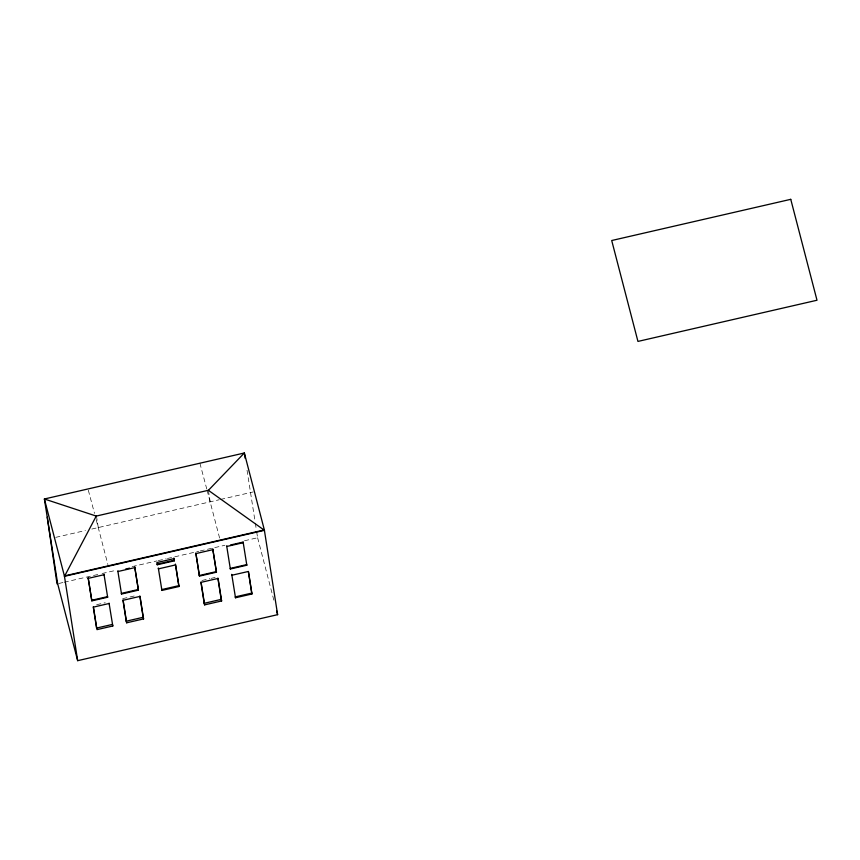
<?xml version="1.0" encoding="UTF-8"?>
<svg xmlns="http://www.w3.org/2000/svg" width="860" height="860" viewBox="0 0 860 860"><rect width="100%" height="100%" fill="white"/><g stroke="black" fill="none" stroke-linecap="round" stroke-linejoin="round"><path stroke-width="0.64" stroke-dasharray="4.3 3.22" d="M55.739 537.36L85.387 530.534M91.837 529.05L219.289 499.735M220.59 499.434L253.087 491.963M58.964 583.446L62.887 582.542M64.199 582.241L100.781 573.824M102.093 573.523L116.466 570.212M132.15 566.6L156.982 560.892M158.283 560.591L166.13 558.785M167.431 558.484L198.8 551.271M200.111 550.97L224.933 545.261M244.541 540.746L257.613 537.747L256.57 531.125M96.685 604.688L105.21 602.731M122.711 598.646L137.019 595.356M201.993 580.468L209.84 578.662M211.141 578.361L215.064 577.458M199.896 463.217L206.755 488.964M207.099 490.243L219.805 538.833M88.333 490.254L94.514 513.42M96.223 519.848L107.908 564.579M257.613 537.747L274.286 601.85M247.035 470.216L255.119 521.859M255.323 523.181L256.366 529.803M208.389 490.35L210.184 501.831M96.47 516.032L98.287 527.578"/><path stroke-width="1.29" d="M64.5 576.318L96.245 516.075L208.367 490.297L264.45 530.319L64.5 576.318L44.387 498.993L244.337 452.994L264.45 530.319M47.235 517.204L57.039 583.886L57.663 583.746L44.387 498.993L96.245 516.075M77.669 660.673L64.403 575.931L264.342 529.932L277.619 614.674L77.669 660.673L57.663 583.746M125.624 569.073L129.527 568.17M230.469 545.004L243.133 542.09L243.391 543.068M88.3 578.339L104.124 574.695L103.963 574.104L107.65 597.227L91.826 600.871L88.15 577.748L91.826 600.871M134.891 567.611L117.992 571.502L117.82 570.868L121.518 594.045L138.417 590.154L134.73 566.976L138.417 590.154M173.978 558.624L156.907 562.547L157.251 564.773L174.333 560.849L173.827 558.033M212.936 549.658L195.951 553.571L199.477 576.103L216.462 572.201L212.785 549.078L216.462 572.201M243.283 542.681L226.825 546.465L226.674 545.874L230.351 568.997L246.82 565.213L243.133 542.09M91.676 600.28L107.5 596.646L107.65 597.227M138.256 589.509L121.357 593.4L121.518 594.045M199.477 576.103L199.326 575.512L216.311 571.61M175.397 564.085L178.773 585.66L161.701 589.595L161.916 590.433L178.987 586.499L175.612 564.913L158.541 568.847L158.315 568.009L161.916 590.433M109.263 603.462L93.45 607.106L96.976 629.638L112.8 625.994L109.069 603.215M231.974 575.232L248.432 571.448L251.958 593.98L235.5 597.764L235.275 596.883L251.733 593.099L248.411 571.889M126.667 622.801L123.141 600.269L140.04 596.378L143.566 618.92L126.667 622.801L126.248 621.189L143.147 617.297L139.825 596.087M204.626 604.87L201.1 582.338L218.085 578.425L221.611 600.968L204.626 604.87L204.218 603.301L221.203 599.388L217.881 578.178M208.389 490.35L244.337 452.994L245.165 458.294M276.619 610.826L277.619 614.674M246.82 565.213L246.659 564.622L230.2 568.417L230.351 568.997M251.733 593.099L251.958 593.98M221.203 599.388L221.611 600.968M174.333 560.849L174.172 560.258L157.1 564.182L157.251 564.773M178.773 585.66L178.987 586.499M143.147 617.297L143.566 618.92M112.8 625.994L112.391 624.424L96.567 628.069L93.245 606.859M231.738 574.351L235.5 597.764M200.896 582.091L204.218 603.301M195.8 552.98L199.326 575.512M122.926 599.979L126.248 621.189M790.759 199.326L611.707 240.52L637.948 341.42L817 300.237L790.759 199.326"/></g></svg>
